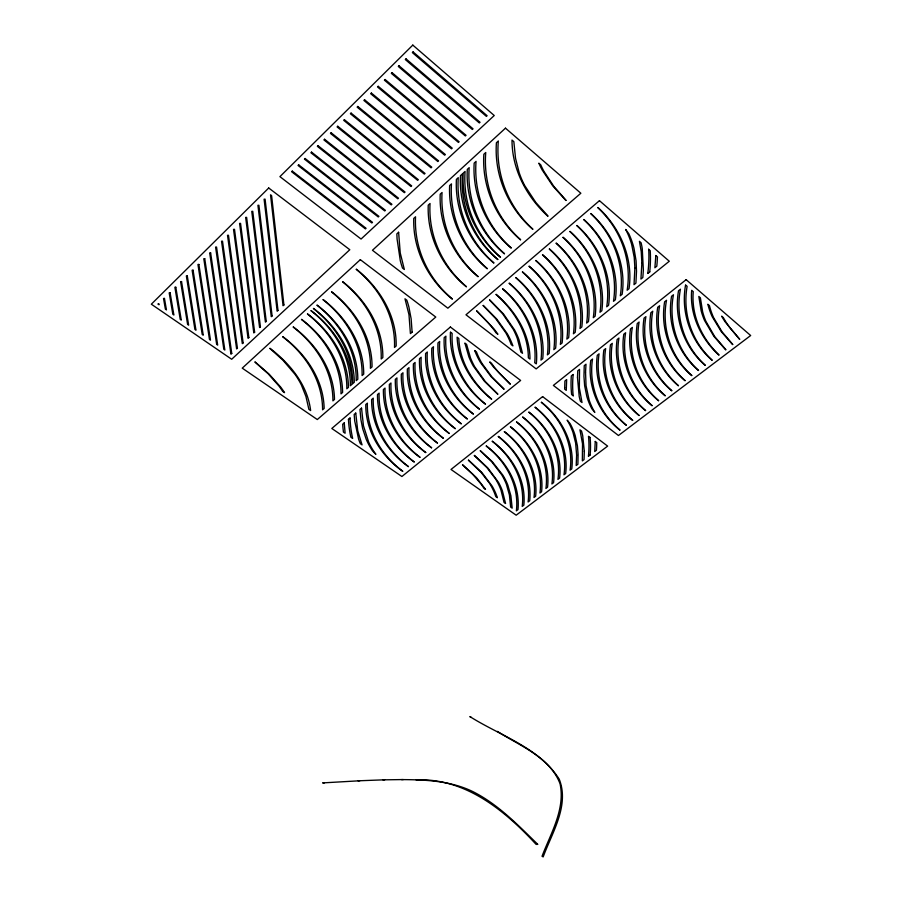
<?xml version="1.0" encoding="UTF-8"?>
<svg xmlns="http://www.w3.org/2000/svg" width="902" height="902" viewBox="0 0 902 902"><rect width="100%" height="100%" fill="white"/><g stroke="black" fill="none" stroke-linecap="round" stroke-linejoin="round"><path stroke-width="1.35" d="M685.543 285.167C680.582 312.87 690.876 341.678 711.96 360.236M348.409 419.34L349.987 417.998M647.895 273.407L649.801 271.863M573.074 374.51L571.316 375.908A175.315 132.932 -14.8 0 0 571.631 394.569L573.266 395.775M588.521 456.22L590.212 454.946M359.808 780.771L322.668 782.902L324.416 782.857M358.071 780.816L384.658 779.802M382.91 779.847L403.262 779.565M401.514 779.61C425.552 779.689 450.583 780.816 472.614 791.482C497.904 804.122 517.793 824.89 537.795 844.362L536.138 844.407C504.872 810.526 465.116 777.749 416.16 779.926M497.464 731.398C519.744 745.886 549.87 756.981 560.063 783.793C565.441 809.173 550.727 833.392 542.034 856.257L543.173 856.9C552.013 832.783 569.647 805.587 559.251 779.215C539.249 747.611 500.058 735.66 469.863 716.571L471.171 717.361M590.021 437.493L588.499 436.331A172.158 130.057 -0.4 0 1 588.431 456.22M450.549 332.195L452.15 333.413C450.673 360.89 464.248 387.127 485.535 404.04M255.131 361.961L269.213 374.217L280.759 387.183A107.315 80.267 9.1 0 1 284.547 392.652L282.687 391.378A107.428 80.368 9.2 0 0 279.056 386.146L268.108 373.732L254.973 362.108M402.596 471.306C381.208 455.837 365.569 431.539 365.772 404.524L367.373 403.171C366.607 430.265 381.219 455.42 402.766 471.171M270.036 348.307C289.982 363.664 307.526 384.748 310.626 410.557L308.89 409.361L305.936 396.452L301.403 385.064A105.816 79.94 8.9 0 0 295.055 374.409L282.912 360.169L269.867 348.465M408.313 466.661C386.89 451.09 371.32 426.635 371.624 399.541L373.225 398.165C372.368 425.361 386.902 450.673 408.482 466.526M414.063 462.004C392.595 446.321 377.104 421.696 377.498 394.524L379.111 393.148C378.163 420.422 392.607 445.892 414.232 461.858M462.67 464.755L476.481 477.643L485.524 489.369L483.889 488.23A103.031 74.776 0.5 0 0 481.082 484.081L472.58 474.159L462.489 464.891M419.847 457.314C398.334 441.518 382.922 416.747 383.406 389.484L385.03 388.097C383.993 415.45 398.346 441.101 420.016 457.179M425.654 452.601C404.107 436.703 388.762 411.763 389.348 384.41L390.972 383.023C389.844 410.466 404.119 436.275 425.823 452.466M282.8 336.615C305.519 353.708 323.547 379.156 324.145 408.448L322.589 409.801C322.544 380.396 305.485 354.114 282.63 336.762M468.544 460.088L481.916 472.558L492.165 486.155A97.957 71.326 0.1 0 1 496.528 495.322L497.363 497.712L495.807 496.619L494.995 494.296A98.228 71.551 0.1 0 0 489.448 483.213L480.98 472.208L468.375 460.223M431.494 447.866C409.903 431.855 394.636 406.757 395.313 379.325L396.948 377.927C395.73 405.449 409.914 431.427 431.663 447.73M293.364 326.941C316.151 344.248 334.067 370 334.484 399.473L332.917 400.849C333.052 371.263 316.117 344.665 293.184 327.099M437.357 443.107C415.721 426.984 400.544 401.717 401.311 374.206L402.957 372.797C401.638 400.409 415.743 426.545 437.526 442.972M474.463 455.397L487.824 467.946L498.378 482.187A98.138 71.653 -0.1 0 1 502.403 490.846L505.571 503.485L504.049 502.414L500.948 490.045A98.397 71.867 -0.1 0 0 495.435 478.804L486.956 467.664L474.283 455.533M443.254 438.327C421.584 422.091 406.475 396.654 407.343 369.053L409.001 367.644C407.591 395.335 421.595 421.651 443.423 438.192M301.64 319.353C324.495 336.829 342.309 362.829 342.602 392.438L341.012 393.824C341.283 364.104 324.449 337.258 301.471 319.511M685.644 285.077L687.121 286.351C682.329 313.355 691.766 341.666 712.163 360.078M449.173 433.524C427.458 417.175 412.451 391.569 413.409 363.889L415.067 362.469C413.567 390.25 427.48 416.724 449.343 433.388M307.593 313.896C330.493 331.496 348.24 357.677 348.431 387.386L346.83 388.773C347.202 358.951 330.448 331.925 307.424 314.054M648.594 249.268L650.229 250.677A182.982 152.269 -3 0 1 649.733 271.863M480.405 450.684L492.289 461.711L502.775 475.038A98.431 72.047 -0.3 0 1 507.803 485.017L510.882 495.762L512.167 508.13L510.656 507.071L509.404 494.927L506.405 484.351A98.419 72.081 -0.3 0 0 501.557 474.553L491.511 461.52L480.225 450.82M313.58 308.416C336.514 326.141 354.204 352.49 354.283 382.301L352.682 383.7C353.156 353.776 336.469 326.569 313.4 308.574M311.179 310.615C334.101 328.283 351.814 354.565 351.938 384.342L350.337 385.729C350.765 355.85 334.056 328.723 311.01 310.773M317.188 305.113C340.144 322.905 357.79 349.367 357.812 379.246L356.211 380.644C356.741 350.664 340.11 323.344 317.008 305.271M455.127 428.698C433.377 412.225 418.449 386.462 419.498 358.68L421.166 357.26C419.577 385.131 433.388 411.774 455.307 428.551M323.22 299.577C346.221 317.504 363.799 344.147 363.72 374.116L362.108 375.525C362.739 345.443 346.188 317.944 323.04 299.746M461.114 423.839C439.319 407.264 424.47 381.32 425.62 353.46L427.3 352.028C425.609 379.979 439.33 406.791 461.283 423.703M486.37 445.949C505.988 460.888 520.42 484.25 517.973 509.63L516.372 510.836C519.349 485.434 505.954 461.283 486.201 446.084M467.123 418.968C445.295 402.258 430.536 376.157 431.787 348.206L433.467 346.763C431.686 374.804 445.306 401.796 467.304 418.821M492.368 441.191C512.02 456.232 526.373 479.74 523.837 505.188L522.224 506.405C525.291 480.935 511.986 456.626 492.199 441.326M473.167 414.063C451.293 397.241 436.624 370.959 437.977 342.918L439.669 341.475C437.786 369.606 451.316 396.767 473.347 413.917M498.4 436.399C518.086 451.541 532.36 475.219 529.722 500.734L528.11 501.952C531.267 476.414 518.052 451.958 498.231 436.545M331.722 291.786C354.79 309.893 372.267 336.784 372.041 366.9L370.418 368.309C371.196 338.092 354.745 310.344 331.553 291.944M479.244 409.136C457.325 392.19 442.758 365.738 444.19 337.619L445.904 336.164C443.919 364.374 457.348 391.705 479.424 408.989M504.466 431.596C524.186 446.84 538.37 470.664 535.641 496.258L534.018 497.476C537.265 471.87 524.152 447.257 504.286 431.731M510.092 384.117L493.687 367.238A127.859 102.817 -10.2 0 1 489.73 361.928L491.511 363.28A136.957 110.134 -10.8 0 0 499.516 373.304L510.273 383.97M342.76 281.683C365.896 300.016 383.237 327.246 382.831 357.542L381.196 358.973C382.155 328.565 365.851 300.479 342.58 281.841M503.857 389.168L491.038 376.619L480.54 362.57A108.905 87.291 -8.8 0 1 474.711 350.54L476.425 351.836A108.781 87.122 -8.9 0 0 482.029 363.461L492.007 377.013L504.038 389.021M497.656 394.197L484.408 381.253L473.358 366.133A108.161 86.547 -8.4 0 1 468.86 356.797L464.88 343.076L466.582 344.361L470.427 357.733A108.06 86.389 -8.4 0 0 474.756 366.843L485.31 381.557L497.836 394.061M491.489 399.203C472.682 383.914 458.058 362.006 457.122 337.179L458.814 338.464C459.761 362.536 473.539 384.004 491.669 399.056M485.355 404.186C463.391 387.116 448.914 360.484 450.448 332.274M510.555 426.759C530.308 442.115 544.413 466.097 541.583 491.748L539.96 492.988C543.297 467.304 530.275 442.532 510.374 426.905M516.677 421.899C536.465 437.369 550.479 461.497 547.559 487.227L545.924 488.467C549.363 462.715 536.431 437.786 516.496 422.046M522.833 417.028C542.654 432.588 556.579 456.886 553.569 482.683L551.923 483.923C555.452 458.103 542.621 433.016 522.653 417.164M356.391 269.191C379.618 287.817 396.79 315.452 396.158 345.985L394.501 347.428C395.685 316.794 379.573 288.29 356.211 269.36M529.012 412.113C548.867 427.796 562.713 452.24 559.601 478.116L557.943 479.368C561.574 453.469 548.833 428.236 528.831 412.259M476.831 310.863L493.89 328.79A123.191 96.548 1.2 0 1 497.904 334.281L496.1 332.894A131.591 102.975 1.6 0 0 487.892 322.431L476.651 311.021M535.236 407.185C555.113 422.982 568.869 447.584 565.655 473.527L563.998 474.779C567.719 448.813 555.091 423.421 535.044 407.332M541.482 402.224C561.405 418.133 575.059 442.893 571.755 468.916L570.087 470.179C573.897 444.134 561.371 418.584 541.29 402.371M483.258 305.383L496.619 318.925L507.228 333.627A106.267 83.841 0.2 0 1 512.888 345.872L511.197 344.564A106.289 83.909 0.3 0 0 505.729 332.714L495.615 318.507L483.077 305.541M452.139 299.047C428.112 279.462 412.733 249.73 413.747 218.419L415.54 216.784C413.973 248.242 428.134 278.898 452.319 298.889M489.718 299.87L503.496 313.986L514.591 329.963A106.154 83.987 -0.1 0 1 518.921 339.558L522.506 353.302L520.849 352.028L517.353 338.6A106.188 84.066 0 0 0 513.182 329.219L502.561 313.659L489.527 300.039M619.798 430.096C599.199 413.443 587.179 387.037 590.742 360.473L592.524 359.052C588.465 385.673 599.21 412.924 619.978 429.961M466.266 286.802C442.138 266.891 426.984 236.719 428.236 205.16L430.04 203.502C428.247 235.208 442.16 266.315 466.447 286.633M496.213 294.334C515.019 310.66 529.936 333.436 529.981 359.086L528.358 357.835C528.234 332.928 514.185 310.581 496.021 294.503M626.168 425.27C605.524 408.482 593.629 381.918 597.282 355.275L599.075 353.855C594.914 380.554 605.546 407.963 626.349 425.124M477.947 276.677C453.751 256.484 438.778 225.951 440.221 194.178L442.048 192.509C440.063 224.418 453.774 255.897 478.139 276.508M632.561 420.422C611.894 403.51 600.101 376.777 603.855 350.055L605.659 348.623C601.408 375.401 611.917 402.968 632.753 420.276M502.741 288.764C524.603 307.12 539.238 334.8 536.329 363.844L534.717 362.751C537.468 334.416 523.769 307.131 502.549 288.933M487.114 268.728C462.85 248.321 448.046 217.495 449.636 185.564L451.474 183.884C449.343 215.95 462.873 247.723 487.305 268.559M638.999 415.54C618.287 398.504 606.618 371.601 610.474 344.801L612.278 343.358C607.925 370.215 618.31 397.962 639.191 415.405M509.314 283.172C531.21 301.651 545.733 329.523 542.733 358.658L540.975 360.078C544.504 330.876 531.165 302.17 509.123 283.329M493.71 263.012C469.401 242.446 454.698 211.418 456.401 179.374L458.25 177.671C456.006 209.873 469.423 241.837 493.901 262.843M645.471 410.635C624.725 393.475 613.168 366.404 617.115 339.524L618.941 338.07C614.487 365.017 624.748 392.922 645.652 410.5M497.678 259.573C473.347 238.906 458.712 207.753 460.471 175.642L462.343 173.939C460.031 206.197 473.37 238.297 497.87 259.404M515.91 277.534C537.84 296.16 552.272 324.224 549.16 353.449L547.401 354.881C551.032 325.577 537.795 296.679 515.718 277.703M500.339 257.273C475.985 236.538 461.396 205.306 463.2 173.139L465.071 171.436C462.715 203.751 476.008 235.929 500.531 257.104M651.966 405.72C631.186 388.412 619.742 361.172 623.801 334.214L625.627 332.759C621.083 359.774 631.208 387.86 652.157 405.573M658.494 400.759C637.68 383.327 626.36 355.918 630.509 328.88L632.347 327.415C627.702 354.52 637.703 382.775 658.686 400.623M504.331 253.812C479.954 232.975 465.432 201.62 467.304 169.384L469.175 167.671C466.751 200.064 479.977 232.366 504.522 253.642M522.551 271.874C544.515 290.647 558.845 318.88 555.621 348.206L553.851 349.649C557.594 320.244 544.47 291.177 522.359 272.043M665.056 395.786C644.208 378.22 633.012 350.63 637.263 323.514L639.112 322.048C634.365 349.232 644.231 377.656 665.248 395.64M511.017 248.016C486.595 227.022 472.186 195.452 474.17 163.104L476.053 161.379C473.527 193.885 486.618 226.391 511.208 247.847M529.226 266.191C551.223 285.1 565.453 313.524 562.126 342.94L560.345 344.384C564.19 314.888 551.178 285.63 529.023 266.349M520.443 239.853C495.953 218.622 481.713 186.759 483.855 154.242L485.75 152.506C483.066 185.169 495.987 217.98 520.634 239.673M671.663 390.791C650.77 373.078 639.698 345.331 644.051 318.124L645.911 316.647C641.063 343.91 650.804 372.503 671.855 390.645M535.935 260.464C557.977 279.519 572.093 308.134 568.655 337.652L566.862 339.096C570.819 309.51 557.921 280.06 535.732 260.633M678.293 385.763C657.366 367.915 646.418 339.986 650.872 312.701L652.744 311.213C647.805 338.566 657.4 367.339 678.484 385.616M542.677 254.714C564.753 273.915 578.757 302.711 575.217 332.331L573.424 333.785C577.483 304.098 564.708 274.456 542.474 254.883M684.956 380.712C664.007 362.728 653.183 334.619 657.727 307.255L659.61 305.755C654.57 333.199 664.03 362.13 685.148 380.554M532.665 229.255C508.097 207.719 494.07 175.473 496.416 142.741L498.332 140.983C495.446 173.872 508.13 207.065 532.868 229.085M549.465 248.929C571.575 268.277 585.477 297.265 581.824 326.975L580.009 328.441C584.18 298.652 571.518 268.83 549.262 249.099M691.654 375.627C670.671 357.508 659.982 329.23 664.627 301.775L666.522 300.276C661.38 327.798 670.705 356.91 691.857 375.48M556.286 243.112C578.43 262.606 592.219 291.786 588.454 321.597L586.638 323.063C590.923 293.184 578.374 263.17 556.083 243.281M547.773 216.164C526.52 196.67 511.975 169.328 512.009 140.081L513.836 141.648L515.527 158.256L519.124 172.519A120.022 103.55 -17.7 0 0 524.693 185.53L535.833 202.465L547.976 215.984M565.87 200.481L552.768 185.88L542.192 170.004A123.98 107.18 -20 0 1 538.844 163.172L540.704 164.784A123.935 107.034 -20 0 0 543.906 171.301L553.884 186.466L566.073 200.3M698.396 370.519C677.368 352.254 666.803 323.807 671.562 296.262L673.456 294.762C668.224 322.364 677.402 351.656 698.588 370.372M563.141 237.26C585.33 256.912 598.996 286.284 595.128 316.185L593.302 317.662C597.688 287.682 585.274 257.476 562.938 237.429M705.161 365.389C684.099 346.977 673.681 318.35 678.529 290.726L680.435 289.215C675.102 316.906 684.144 346.368 705.364 365.242M570.041 231.374C592.264 251.173 605.817 280.748 601.837 310.75L599.999 312.239C604.498 282.157 592.197 251.748 569.838 231.555M739.539 339.332L725.016 321.71A134.274 103.764 -21.4 0 1 721.668 316.162L723.303 317.572A143.982 111.036 -21.8 0 0 730.18 328.035L739.741 339.175M576.976 225.466C599.232 245.423 612.672 275.178 608.579 305.282L606.73 306.781C611.342 276.598 599.176 245.998 576.773 225.635M732.593 344.598L721.172 331.496L712.276 316.816A114.013 88.328 -20.2 0 1 707.867 304.256L709.446 305.609A113.889 88.159 -20.2 0 0 713.674 317.752L722.096 331.902L732.796 344.451M725.682 349.841L713.865 336.322L704.552 320.526A113.122 87.652 -19.7 0 1 701.147 310.784L698.824 296.454L700.392 297.795L702.624 311.754A113.021 87.494 -19.7 0 0 705.883 321.27L714.745 336.638L725.884 349.683M718.804 355.05C700.978 338.622 689.489 314.866 691.687 290.297L693.255 291.639C691.169 315.474 701.857 338.701 719.007 354.903M583.944 219.513C606.234 239.628 619.561 269.585 615.356 299.791L613.495 301.291C618.22 271.006 606.178 240.214 583.741 219.693M590.957 213.537C613.281 233.81 626.484 263.959 622.166 294.266L620.305 295.777C625.131 265.391 613.225 234.396 590.754 213.706M598.015 207.516C620.373 227.958 633.452 258.299 629.021 288.708L627.149 290.23C632.088 259.742 620.305 228.556 597.801 207.697M590.088 437.481A166.182 125.479 -0.7 0 1 590.145 454.946M573.176 395.786A181.505 137.329 -15 0 1 573.176 374.51M348.476 419.34A169.362 130.215 -4.8 0 0 350.901 437.256L352.659 438.406A175.236 134.624 -5.1 0 1 350.077 418.009M648.707 249.256A189.544 157.884 -2.5 0 1 647.794 273.407M564.697 387.702L564.697 389.168L566.264 390.374L566.659 379.607L564.911 380.994L564.697 387.702M577.494 377.6L579.197 396.429A113.517 86.942 -12.7 0 0 580.414 401.3L582.004 402.517L579.355 387.837L579.524 369.38L577.765 370.79L577.494 377.6M584.316 451.428L584.022 459.625L582.342 460.899L582.534 443.874L579.952 429.837L581.508 431.021A108.093 81.518 -2.8 0 1 582.703 435.711L584.316 451.428M634.884 268.074L634.027 284.66L635.91 283.127L636.508 271.288L636.079 260.825L633.982 248.298A111.589 92.241 -6.6 0 0 628.852 233.821L625.695 229.458L627.161 232.423A111.397 92.151 -6.5 0 1 631.671 244.476L634.219 257.352L634.884 268.074M576.626 455.048L576.198 465.545L577.878 464.282L578.103 454.518L577.427 445.892L575.194 435.576A101.249 76.208 -2.9 0 0 570.154 423.703L567.155 420.129L568.576 422.564A101.069 76.129 -2.8 0 1 572.995 432.441L575.645 443.04L576.626 455.048M641.863 263.125L640.939 279.045L642.833 277.512L643.363 269.957L642.247 248.49A119.154 98.713 -6.6 0 0 641.096 242.785L639.428 241.33L641.243 251.703L641.863 263.125M595.264 441.461L594.722 451.53L596.425 450.245L596.617 447.279L596.763 442.6L595.264 441.461M585.545 372.176L586.052 385.706L589.085 399.834A106.413 81.563 -12.8 0 0 593.448 409.959L594.824 412.417L591.87 408.809A106.729 81.879 -12.8 0 1 586.864 396.576L584.631 385.684L583.955 376.393L584.237 365.637L586.007 364.228L585.545 372.176M655.844 255.537L654.886 267.747L656.803 266.191L657.118 262.595L657.457 256.923L655.844 255.537M412.8 45.1L279.924 176.645L361.059 239.041L494.24 115.524L412.8 45.1M268.717 187.999L151.333 304.2L231.679 359.267L349.796 249.73L268.717 187.999M292.282 171.121L291.65 171.752L365.434 228.905L366.077 228.307L292.282 171.121M298.663 164.829L298.032 165.461L371.838 222.952L372.481 222.354L298.663 164.829M305.09 158.493L304.448 159.124L378.265 216.965L378.919 216.356L305.09 158.493M311.54 152.122L310.897 152.754L384.748 210.944L385.391 210.335L311.54 152.122M318.034 145.707L317.38 146.35L391.254 204.889L391.908 204.28L318.034 145.707M324.573 139.258L323.908 139.911L397.805 198.79L398.458 198.181L324.573 139.258M331.135 132.774L330.482 133.428L404.378 192.667L405.043 192.058L331.135 132.774M337.743 126.257L337.089 126.911L411.008 186.511L411.673 185.891L337.743 126.257M344.395 119.695L343.73 120.349L417.66 180.321L418.325 179.701L344.395 119.695M351.081 113.1L350.404 113.753L424.357 174.086L425.034 173.466L351.081 113.1M357.801 106.459L357.136 107.124L431.088 167.828L431.765 167.197L357.801 106.459M364.577 99.784L363.889 100.449L437.865 161.526L438.552 160.894L364.577 99.784M371.376 93.064L370.699 93.74L444.686 155.189L445.362 154.546L371.376 93.064M378.22 86.31L377.543 86.987L451.53 148.819L452.218 148.176L378.22 86.31M385.109 79.511L384.421 80.188L458.43 142.403L459.118 141.761L385.109 79.511M392.043 72.667L391.344 73.355L465.353 135.954L466.052 135.311L392.043 72.667M399.011 65.79L398.312 66.477L472.332 129.471L473.031 128.817L399.011 65.79M406.024 58.867L405.325 59.566L479.345 122.943L480.044 122.289L406.024 58.867M413.082 51.899L412.372 52.598L486.403 116.381L487.103 115.727L413.082 51.899M231.758 353.46L230.957 354.204L215.589 247.069L216.548 247.035L231.758 353.46M237.429 348.183L236.628 348.939L221.542 241.195L222.501 241.172L237.429 348.183M243.134 342.884L242.322 343.639L227.518 235.298L228.477 235.264L243.134 342.884M248.862 337.551L248.05 338.306L233.528 229.367L234.497 229.333L248.862 337.551M254.635 332.195L253.812 332.951L239.582 223.392L240.541 223.369L254.635 332.195M260.419 326.806L259.607 327.561L245.66 217.393L246.629 217.371L260.419 326.806M266.248 321.383L265.425 322.149L251.771 211.361L252.74 211.327L266.248 321.383M272.111 315.937L271.276 316.703L257.927 205.295L258.897 205.261L272.111 315.937M277.996 310.457L277.162 311.235L264.106 199.184L265.087 199.162L277.996 310.457M283.916 304.955L283.07 305.733L270.532 194.843L271.603 195.655L283.916 304.955M360.326 259.663L242.243 368.151L317.301 419.543L435.779 317.053L360.326 259.663M505.481 128.163L372.458 250.271L447.866 308.191L580.843 193.242L505.481 128.163M398.616 232.265L396.857 233.877L397.083 239.041L400.296 260.701A124.183 104.474 -6.9 0 0 402.506 268.063L404.344 269.484L400.24 252.955L398.616 232.265M412.113 332.15L410.421 333.616L408.967 314.572L404.987 298.799L406.791 300.163A120.113 96.074 6.7 0 1 408.944 307.232L411.143 318.812L412.113 332.15M450.402 327.02L331.812 428.473L401.909 476.504L520.623 380.452L450.402 327.02M599.447 200.672L465.984 314.787L536.149 368.895L669.284 261.242L599.447 200.672M344.248 422.903L342.681 424.233L342.861 426.793L343.425 432.069L345.116 433.231L344.248 422.903M355.749 413.082L354.17 414.424L354.712 420.963L358.579 439.026A110.213 84.765 -2.5 0 0 360.36 443.694L362.063 444.866L357.744 430.784L355.749 413.082M361.544 408.132L359.954 409.485L360.947 419.802L362.683 428.721L366.167 439.161A103.617 79.827 -2.4 0 0 372.537 450.887L375.875 454.36L374.229 452.003A103.302 79.523 -2.5 0 1 368.738 442.284L363.438 425.721L361.544 408.132M686.14 279.665L553.377 385.402L618.456 435.508L750.667 335.521L686.14 279.665M542.609 396.609L451.011 469.457L516.169 515.2L607.632 446.118L542.609 396.609M210.628 252.876L209.681 252.898L223.831 349.311L224.835 350.01L210.628 252.876M204.743 258.682L203.796 258.705L216.66 344.384L217.675 345.083L204.743 258.682M198.891 264.455L197.955 264.478L209.456 339.434L210.482 340.133L198.891 264.455M193.073 270.194L192.137 270.217L202.206 334.462L203.243 335.161L193.073 270.194M187.289 275.899L186.353 275.922L194.922 329.455L195.959 330.166L187.289 275.899M181.539 281.582L180.592 281.604L187.605 324.416L188.642 325.137L181.539 281.582M175.811 287.219L174.875 287.253L180.231 319.364L181.279 320.075L175.811 287.219M170.117 292.846L169.181 292.868L172.834 314.268L173.883 314.99L170.117 292.846M164.457 298.427L163.521 298.449L165.382 309.149L166.442 309.882L164.457 298.427M158.82 303.985L157.895 304.008L158.955 304.741L158.82 303.985"/></g></svg>
